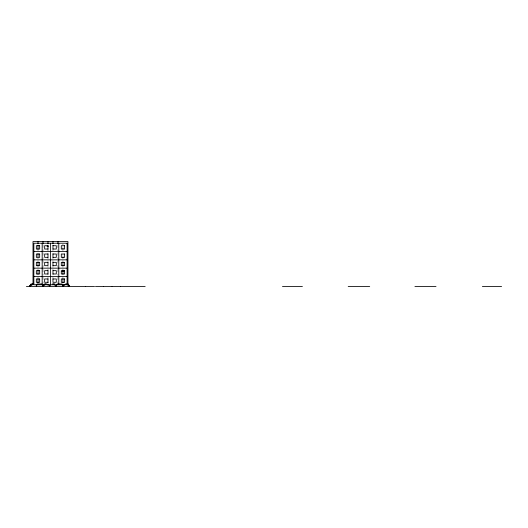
<?xml version="1.0" encoding="UTF-8"?>
<svg xmlns="http://www.w3.org/2000/svg" width="528" height="528" viewBox="0 0 528 528"><rect width="100%" height="100%" fill="white"/><g stroke="black" fill="none" stroke-linecap="round" stroke-linejoin="round"><path stroke-width="0.4" stroke-dasharray="2.64 1.98" d="M62.951 244.042L62.951 244.979M62.951 246.853L62.951 247.474M62.951 250.279L62.951 250.906M62.951 254.648L62.951 255.268M62.951 258.073L62.951 258.7M62.951 260.568L62.951 261.505M62.951 266.495L62.951 267.432M62.951 269.3L62.951 269.927M62.951 277.094L62.951 277.721M57.961 244.966L57.961 250.906M57.961 252.773L57.961 258.7M57.961 260.568L57.961 267.432M57.961 269.3L57.961 275.227M57.961 277.094L57.961 283.021M52.972 250.279L52.972 250.906M52.972 258.073L52.972 258.7M52.972 260.568L52.972 261.505M52.972 266.495L52.972 267.432M52.972 269.3L52.972 269.927M52.972 277.094L52.972 277.721M47.982 249.988L47.982 250.912M47.982 258.073L47.982 258.7M47.982 260.568L47.982 261.505M47.982 266.495L47.982 267.432M47.982 269.3L47.982 269.927M47.982 277.094L47.982 277.721M42.992 244.933L42.992 250.906M42.992 252.773L42.992 258.7M42.992 260.568L42.992 267.432M42.992 269.3L42.992 275.227M42.992 277.094L42.992 283.054M38.003 250.279L38.003 250.906M38.003 258.073L38.003 258.7M38.003 260.568L38.003 261.505M38.003 266.495L38.003 267.432M38.003 269.3L38.003 269.927M38.003 277.088L38.003 277.721"/><path stroke-width="0.79" d="M43.019 285.358L43.052 284.269M50.747 284.269L49.645 286.447L48.543 284.269M30.848 284.737L29.687 286.447L33.653 283.958M30.307 285.668L29.687 286.447L30.413 285.826M30.551 285.358L30.921 284.889M30.327 285.668L29.687 286.447L31.033 283.958L33.825 283.958M30.419 285.668L29.687 286.447L30.367 285.826M36.28 284.269L36.34 286.447L37.217 283.958L42.115 283.958L42.992 286.447L45.632 283.958M53.658 283.958L56.298 286.447L57.169 283.958L62.073 283.958L62.951 286.447L65.637 283.958L68.257 283.958L69.597 286.447L68.858 285.985M32.069 284.269L32.406 283.958M32.221 284.269L32.584 283.958M47.982 245.705L44.656 245.705L44.656 249.031L47.982 249.031M52.972 245.705L56.298 245.705L56.298 249.031L52.972 249.031M47.005 246.536L48.332 246.536M33.845 251.526L67.102 251.526M47.982 254.021L44.656 254.021L44.656 257.347L47.982 257.347M52.972 254.021L56.298 254.021L56.298 257.347L52.972 257.347M33.845 259.842L67.102 259.842M52.972 262.337L56.298 262.337L56.298 265.663L52.972 265.663M33.845 268.158L67.102 268.158M47.982 270.653L44.656 270.653L44.656 273.979L47.982 273.979M52.972 270.653L56.298 270.653L56.298 273.979L52.972 273.979M61.974 271.484L63.921 271.484M33.845 276.474L67.102 276.474M47.982 278.969L44.656 278.969L44.656 282.295L47.982 282.295M52.972 278.969L56.298 278.969L56.298 282.295L52.972 282.295L52.972 278.652M44.345 283.958L47.005 283.958M52.279 283.958L54.945 283.958M26.4 286.447L85.279 286.447M85.516 286.447L94.545 286.447M95.456 286.447L103.607 286.447M103.772 286.447L111.923 286.447M112.088 286.447L120.239 286.447M120.404 286.447L145.18 286.447M282.454 286.447L302.412 286.447M348.196 286.447L369.706 286.447M414.909 286.447L436.022 286.447M482.368 286.447L501.6 286.447M68.878 285.826L69.597 286.447L68.336 284.579M68.871 285.668L69.597 286.447L68.864 285.516M68.376 284.889L68.739 285.358M67.934 285.82L67.934 241.553L33.013 241.553L33.013 284.315M62.951 248.411L62.951 249.031M62.951 256.826L62.951 257.453M62.951 262.132L62.951 265.868M62.951 270.547L62.951 274.289M62.951 278.652L62.951 282.711M62.951 284.269L62.951 286.447M58.793 243.217L58.793 284.783M57.961 241.553L57.961 243.731M52.972 241.553L52.972 243.731M52.972 245.256L52.972 249.361M52.972 253.704L52.972 257.453M52.972 262.132L52.972 265.868M52.972 270.547L52.972 274.289M50.477 243.217L50.477 284.783M47.982 241.553L47.982 243.731M47.982 245.289L47.982 249.368M47.982 253.704L47.982 257.453M47.982 270.547L47.982 274.289M47.982 278.652L47.982 282.711M47.982 284.269L47.982 285.199M42.992 241.553L42.992 243.731M42.992 284.269L42.992 286.447M42.161 243.217L42.161 284.783M38.003 241.553L38.003 243.731M38.003 245.282L38.003 249.348M38.003 253.711L38.003 256.826M38.003 262.132L38.003 265.868M38.003 270.547L38.003 274.289M38.003 278.639L38.003 282.744M67.102 243.217L33.845 243.217L33.845 284.783L67.102 284.783L67.102 243.217M39.666 245.705L36.34 245.705L36.34 249.031L39.666 249.031L39.666 245.705M64.607 245.705L61.288 245.705L61.288 249.031L64.607 249.031L64.607 245.705M39.666 254.021L36.34 254.021L36.34 257.347L39.666 257.347L39.666 254.021M64.607 254.021L61.288 254.021L61.288 257.347L64.607 257.347L64.607 254.021M39.666 262.337L36.34 262.337L36.34 265.663L39.666 265.663L39.666 262.337M47.982 262.337L44.656 262.337L44.656 265.663L47.982 265.663L47.982 262.337M64.607 262.337L61.288 262.337L61.288 265.663L64.607 265.663L64.607 262.337M39.666 270.653L36.34 270.653L36.34 273.979L39.666 273.979L39.666 270.653M64.607 270.653L61.288 270.653L61.288 273.979L64.607 273.979L64.607 270.653M39.666 278.969L36.34 278.969L36.34 282.295L39.666 282.295L39.666 278.969M64.607 278.969L61.288 278.969L61.288 282.295L64.607 282.295L64.607 278.969"/></g></svg>
